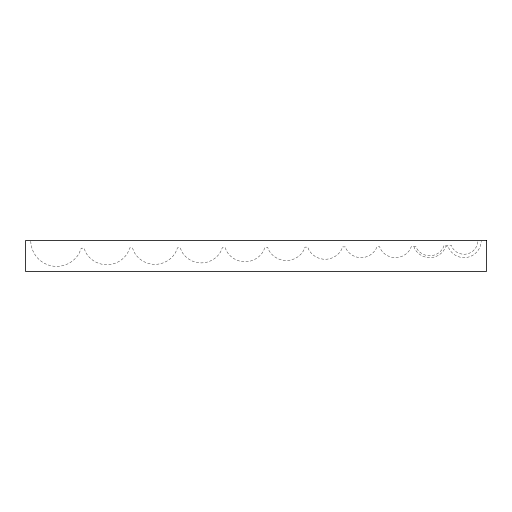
<?xml version="1.0" encoding="UTF-8"?>
<svg xmlns="http://www.w3.org/2000/svg" width="512" height="512" viewBox="0 0 512 512"><rect width="100%" height="100%" fill="white"/><g stroke="black" fill="none" stroke-linecap="round" stroke-linejoin="round"><path stroke-width="0.38" stroke-dasharray="2.56 1.92" d="M413.869 246.611L414.88 249.056A17.165 17.165 0 0 0 444.614 249.056L445.626 246.611L448.205 246.611L449.216 249.056A17.165 17.165 0 0 0 481.229 241.216M30.765 241.216A25.901 25.901 0 0 0 79.091 253.421L81.274 248.154L83.974 248.154L85.811 252.595A24.256 24.256 0 0 0 127.821 252.595L129.779 247.866L132.384 247.866L134.266 252.403A23.866 23.866 0 0 0 175.61 252.403L177.517 247.795L180.198 247.795L181.811 251.693A22.451 22.451 0 0 0 220.698 251.693L222.413 247.546L225.075 247.546L226.554 251.117A21.293 21.293 0 0 0 263.43 251.117L264.998 247.341L267.667 247.341L268.966 250.483A20.026 20.026 0 0 0 303.654 250.483L305.05 247.117L307.718 247.117L308.858 249.869A18.79 18.79 0 0 0 341.402 249.869L342.63 246.899L345.325 246.899L346.214 249.056A17.165 17.165 0 0 0 375.949 249.056L376.96 246.611L379.539 246.611L380.55 249.056A17.165 17.165 0 0 0 410.278 249.056L411.29 246.611L415.891 246.611L416.512 248.115A15.283 15.283 0 0 0 442.982 248.115L444.192 245.203L451.238 245.203L452.134 247.366A13.792 13.792 0 0 0 477.85 241.19"/><path stroke-width="0.77" d="M486.4 240.474L25.6 240.474L25.6 271.526L486.4 271.526L486.4 240.474"/></g></svg>
